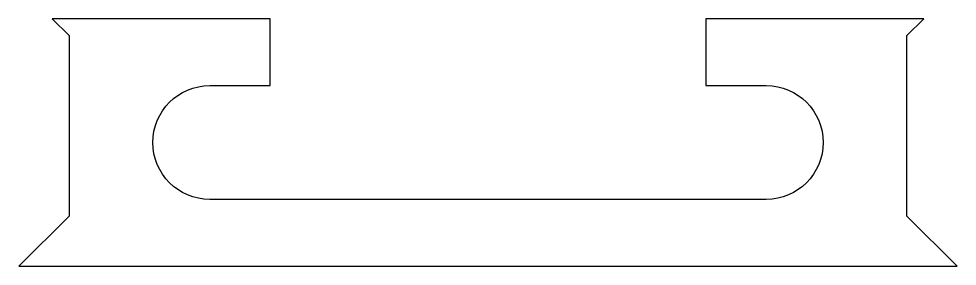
# Model space of a CAD drawing. Extents: x 243.7 to 271.7, y 252.5 to 259.9.
import ezdxf

# ---------------------------------------------------------------- set-up
doc = ezdxf.new("R2010")
doc.units = 0
doc.layers.add('ANA', color=220, linetype='CONTINUOUS')

msp = doc.modelspace()

# ---------------------------------------------------------------- linework, layer by layer
at = {"layer": 'ANA'}
msp.add_lwpolyline([(249.364, 257.928), (251.164, 257.928), (251.164, 259.928), (244.664, 259.928), (245.164, 259.428), (245.164, 254.028), (243.664, 252.528), (257.664, 252.528), (271.664, 252.528), (270.164, 254.028), (270.164, 259.428), (270.664, 259.928), (264.164, 259.928), (264.164, 257.928), (265.964, 257.928, -1), (265.964, 254.528), (257.664, 254.528), (249.364, 254.528, -1)], format="xyb", close=True, dxfattribs=at)

doc.saveas('drawing.dxf')
